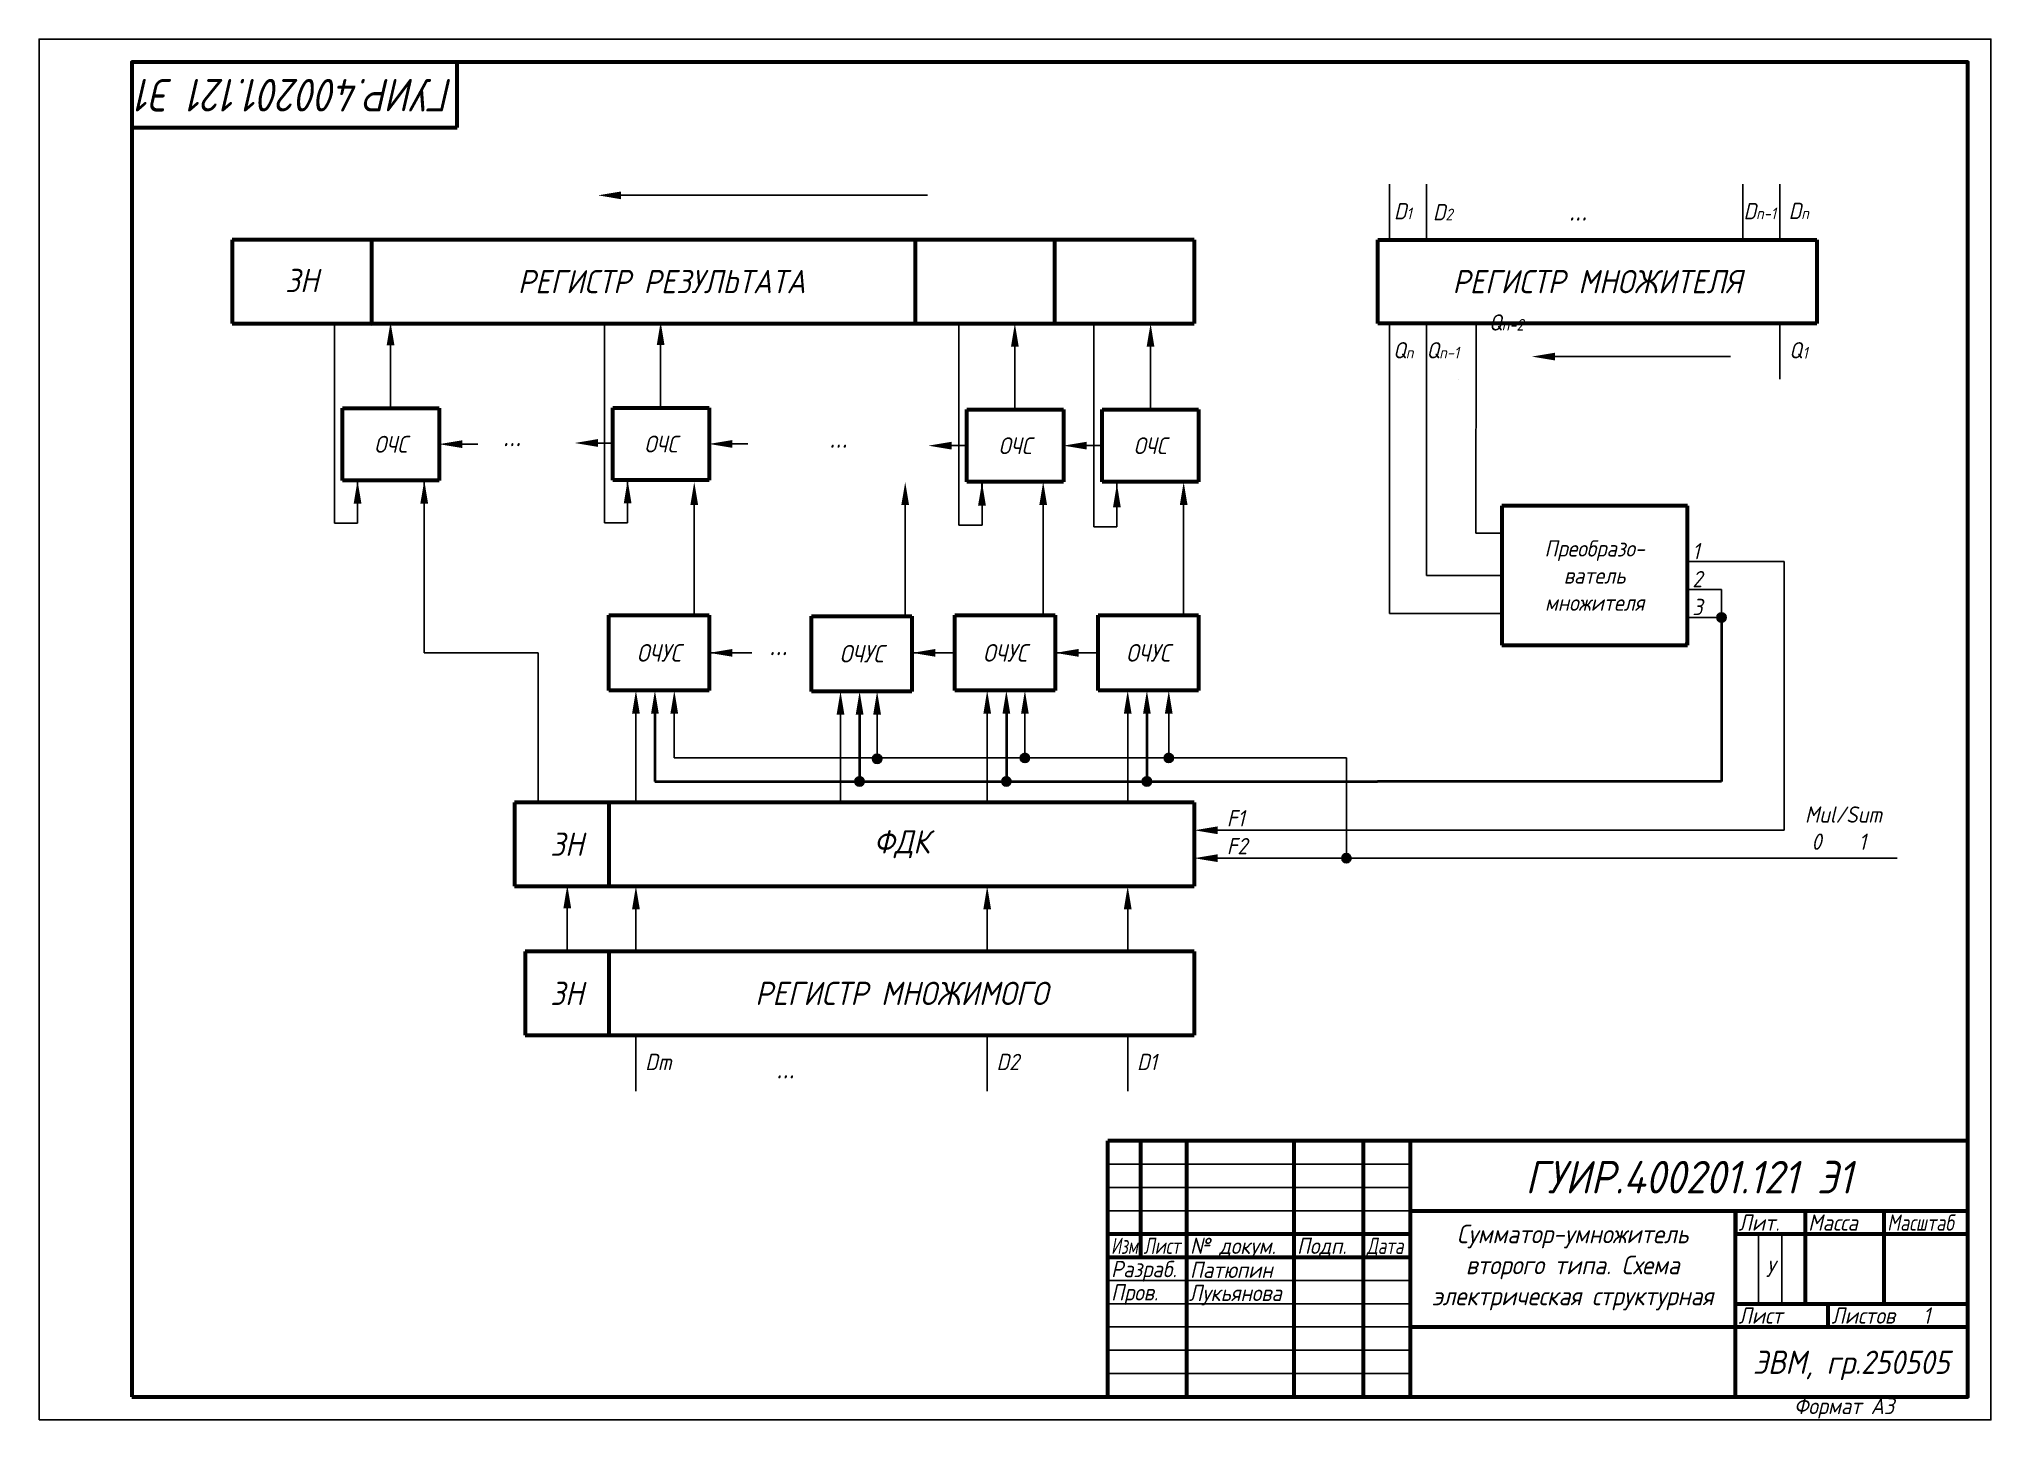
# Model space of a CAD drawing. Header units: millimetres. Extents: x 0 to 420, y 0 to 297.
import ezdxf
from ezdxf.enums import TextEntityAlignment as Align

# ---------------------------------------------------------------- set-up
doc = ezdxf.new("R2010")
doc.units = ezdxf.units.MM
doc.header["$LTSCALE"] = 0.5
doc.layers.get('0').update_dxf_attribs({"lineweight": 60})
doc.layers.get('Defpoints').update_dxf_attribs({"color": 5})
doc.layers.add('4-текст', color=7, linetype='Continuous', true_color=0x00ad00)
doc.styles.get("Standard").update_dxf_attribs({"font": 'isocpeui.ttf', "width": 0.9})

msp = doc.modelspace()

# ---------------------------------------------------------------- hatches: boundary and pattern name
at = {"lineweight": 25}
h = msp.add_hatch(color=256, dxfattribs=at)
h.dxf.hatch_style = 1
h.paths.add_polyline_path([(363.02, 172.61, 1), (361.02, 172.61, 1)])
h = msp.add_hatch(color=256, dxfattribs=at)
h.dxf.hatch_style = 1
h.paths.add_polyline_path([(181.33, 142.2, 1), (179.33, 142.2, 1)])
h = msp.add_hatch(color=256, dxfattribs=at)
h.dxf.hatch_style = 1
h.paths.add_polyline_path([(213.13, 142.38, 1), (211.13, 142.38, 1)])
h = msp.add_hatch(color=256, dxfattribs=at)
h.dxf.hatch_style = 1
h.paths.add_polyline_path([(244.09, 142.38, 1), (242.09, 142.38, 1)])
h = msp.add_hatch(color=256, dxfattribs=at)
h.dxf.hatch_style = 1
h.paths.add_polyline_path([(177.56, 137.34, 1), (175.56, 137.34, 1)])
h = msp.add_hatch(color=256, dxfattribs=at)
h.dxf.hatch_style = 1
h.paths.add_polyline_path([(209.14, 137.34, 1), (207.14, 137.34, 1)])
h = msp.add_hatch(color=256, dxfattribs=at)
h.dxf.hatch_style = 1
h.paths.add_polyline_path([(239.38, 137.34, 1), (237.38, 137.34, 1)])
h = msp.add_hatch(color=256, dxfattribs=at)
h.dxf.hatch_style = 1
h.paths.add_polyline_path([(282.3, 120.82, 1), (280.3, 120.82, 1)])

# ---------------------------------------------------------------- linework, layer by layer
for p, q in [((90, 278), (90, 292)), ((20, 278), (90, 278)), ((41.58, 253.82), (41.58, 235.82)), ((248.58, 253.82), (41.58, 253.82)), ((71.58, 235.45), (71.58, 253.82)), ((188.54, 253.77), (188.54, 235.82)), ((218.58, 235.74), (218.54, 253.82)), ((248.58, 253.82), (248.58, 235.82)), ((288.04, 253.82), (382.54, 253.82)), ((288.04, 235.82), (288.04, 253.82)), ((382.54, 253.82), (382.54, 235.82)), ((41.58, 235.82), (248.58, 235.82)), ((382.54, 235.82), (288.04, 235.82)), ((65.33, 217.62), (86.07, 217.62)), ((65.33, 202.07), (65.33, 217.62)), ((86.07, 217.62), (86.07, 202.07)), ((123.45, 217.67), (144.18, 217.67)), ((123.45, 202.12), (123.45, 217.67)), ((144.18, 217.67), (144.18, 202.12)), ((199.67, 217.3), (220.41, 217.3)), ((199.67, 201.75), (199.67, 217.3)), ((220.41, 217.3), (220.41, 201.75)), ((228.73, 217.3), (249.46, 217.3)), ((228.73, 201.75), (228.73, 217.3)), ((249.46, 217.3), (249.46, 201.75)), ((86.07, 202.07), (65.33, 202.07)), ((144.18, 202.12), (123.45, 202.12)), ((220.41, 201.75), (199.67, 201.75)), ((249.46, 201.75), (228.73, 201.75)), ((314.72, 196.61), (314.72, 166.61)), ((354.72, 196.61), (314.72, 196.61)), ((354.72, 166.61), (354.72, 196.61)), ((122.58, 173.08), (144.18, 173.08)), ((122.58, 156.88), (122.58, 173.08)), ((144.18, 173.08), (144.18, 156.88)), ((166.22, 172.9), (187.82, 172.9)), ((166.22, 156.7), (166.22, 172.9)), ((187.82, 172.9), (187.82, 156.7)), ((197.07, 173.08), (218.67, 173.08)), ((197.07, 156.88), (197.07, 173.08)), ((218.67, 173.08), (218.67, 156.88)), ((227.86, 173.08), (249.46, 173.08)), ((227.86, 156.88), (227.86, 173.08)), ((249.46, 173.08), (249.46, 156.88)), ((314.72, 166.61), (354.72, 166.61)), ((144.18, 156.88), (122.58, 156.88)), ((187.82, 156.7), (166.22, 156.7)), ((218.67, 156.88), (197.07, 156.88)), ((249.46, 156.88), (227.86, 156.88)), ((102.34, 132.82), (102.34, 114.82)), ((248.58, 132.82), (102.34, 132.82)), ((122.58, 132.82), (122.58, 114.82)), ((248.58, 132.82), (248.58, 114.82)), ((102.34, 114.82), (248.58, 114.82)), ((104.58, 100.74), (104.58, 82.74)), ((248.58, 100.74), (104.58, 100.74)), ((122.58, 100.74), (122.58, 82.74)), ((248.58, 100.74), (248.58, 82.74)), ((104.58, 82.74), (248.58, 82.74)), ((365, 45), (365, 40))]:
    msp.add_line(p, q)
for p, q in [((290.57, 265.82), (290.57, 253.82)), ((298.57, 265.82), (298.57, 253.82)), ((366.6, 265.82), (366.6, 253.82)), ((374.57, 265.82), (374.57, 253.82)), ((125.25, 263.39), (134.75, 263.39)), ((134.75, 263.39), (191.2, 263.39)), ((218.54, 253.82), (188.54, 253.77)), ((230.58, 253.82), (212.58, 253.82)), ((248.58, 253.82), (223.58, 253.82)), ((290.57, 253.82), (298.57, 253.82)), ((41.58, 235.82), (71.58, 235.45)), ((63.56, 192.87), (63.56, 235.77)), ((121.68, 192.92), (121.68, 235.82)), ((197.93, 192.47), (197.93, 236.17)), ((223.58, 235.82), (198.58, 235.82)), ((248.58, 235.82), (218.58, 235.74)), ((226.96, 192.11), (226.96, 235.82)), ((248.58, 235.82), (230.58, 235.82)), ((290.57, 235.82), (290.57, 173.46)), ((298.57, 235.82), (298.57, 181.61)), ((309.24, 235.74), (309.15, 190.71)), ((374.57, 235.82), (374.57, 223.82)), ((75.63, 231.13), (75.63, 226.63)), ((133.75, 231.18), (133.75, 226.68)), ((209.97, 230.82), (209.97, 226.32)), ((239.17, 230.82), (239.17, 226.32)), ((326.22, 228.71), (335.72, 228.71)), ((335.72, 228.71), (363.95, 228.71)), ((75.63, 226.63), (75.63, 217.62)), ((133.75, 226.68), (133.75, 217.67)), ((209.97, 226.32), (209.97, 217.3)), ((239.17, 226.32), (239.17, 217.3)), ((305.52, 223.82), (305.52, 223.82)), ((120.25, 210.12), (123.58, 210.12)), ((91.07, 209.87), (94.39, 209.87)), ((149.18, 209.92), (152.51, 209.92)), ((196.35, 209.55), (199.67, 209.55)), ((220.41, 201.75), (220.41, 209.55)), ((225.41, 209.55), (228.73, 209.55)), ((65.33, 202.07), (68.53, 202.07)), ((68.53, 202.07), (68.53, 192.87)), ((86.07, 202.07), (82.87, 202.07)), ((82.87, 201.97), (82.87, 164.98)), ((123.45, 202.12), (126.65, 202.12)), ((126.65, 202.12), (126.65, 192.92)), ((199.67, 201.75), (202.87, 201.75)), ((202.87, 201.75), (202.87, 199.39)), ((202.9, 201.67), (202.9, 192.47)), ((228.73, 201.75), (231.93, 201.75)), ((231.93, 201.31), (231.93, 192.11)), ((140.98, 196.75), (140.98, 187.25)), ((186.38, 196.75), (186.38, 187.25)), ((216.07, 196.75), (216.07, 187.25)), ((246.29, 196.75), (246.29, 187.25)), ((314.72, 196.61), (314.72, 189.11)), ((354.72, 196.61), (354.72, 190.61)), ((68.53, 192.87), (63.56, 192.87)), ((126.65, 192.92), (121.68, 192.92)), ((202.9, 192.47), (197.93, 192.47)), ((231.93, 192.11), (226.96, 192.11)), ((309.15, 190.71), (314.61, 190.74)), ((354.72, 190.61), (354.72, 184.61)), ((140.98, 187.25), (140.98, 173.08)), ((186.38, 187.25), (186.38, 173.08)), ((216.07, 187.25), (216.07, 173.08)), ((246.29, 187.25), (246.29, 173.08)), ((298.57, 181.61), (314.72, 181.61)), ((314.72, 174.11), (314.72, 181.61)), ((354.72, 184.61), (354.72, 178.61)), ((354.72, 184.61), (375.53, 184.61)), ((375.53, 184.61), (375.53, 126.82)), ((314.72, 166.61), (314.72, 176.61)), ((354.72, 178.61), (354.72, 172.61)), ((354.72, 178.61), (362.02, 178.61)), ((362.02, 178.61), (362.02, 172.61)), ((140.98, 173.08), (140.98, 175.4)), ((144.18, 173.08), (140.98, 173.08)), ((249.46, 173.08), (246.26, 173.08)), ((290.57, 173.46), (314.72, 173.46)), ((314.72, 166.61), (314.72, 174.11)), ((354.72, 172.61), (354.31, 166.62)), ((354.72, 172.61), (362.02, 172.61)), ((107.39, 164.98), (82.87, 164.98)), ((107.39, 164.98), (107.39, 133.02)), ((144.18, 164.98), (153.38, 164.98)), ((187.87, 164.98), (197.07, 164.98)), ((218.67, 164.98), (227.86, 164.98)), ((128.43, 151.88), (128.43, 142.38)), ((136.69, 151.88), (136.69, 142.38)), ((172.45, 151.7), (172.45, 142.2)), ((180.33, 151.7), (180.33, 142.2)), ((204.02, 151.88), (204.02, 142.38)), ((212.13, 151.88), (212.13, 142.38)), ((234.25, 151.88), (234.25, 142.38)), ((243.09, 151.88), (243.09, 142.38)), ((128.43, 142.38), (128.43, 132.82)), ((136.69, 142.38), (281.3, 142.38)), ((172.45, 142.2), (172.45, 132.82)), ((204.02, 142.38), (204.02, 132.82)), ((234.25, 142.38), (234.25, 132.82)), ((281.3, 142.38), (281.3, 120.82)), ((248.58, 132.82), (248.58, 126.82)), ((248.58, 126.82), (248.58, 120.82)), ((253.58, 126.82), (263.08, 126.82)), ((263.08, 126.82), (291.31, 126.82)), ((291.31, 126.82), (375.53, 126.82)), ((253.58, 120.82), (263.08, 120.82)), ((263.08, 120.82), (399.82, 120.82)), ((113.67, 110.05), (113.67, 100.74)), ((128.43, 109.82), (128.43, 100.74)), ((204.02, 109.82), (204.02, 100.74)), ((234.25, 109.82), (234.25, 100.74)), ((128.43, 82.74), (128.43, 70.74)), ((204.02, 82.74), (204.02, 70.74)), ((234.25, 82.74), (234.25, 70.74))]:
    msp.add_line(p, q, dxfattribs=at)
at = {"lineweight": 40}
for p, q in [((362.02, 172.61), (362.02, 137.34)), ((132.52, 151.88), (132.52, 142.38)), ((176.56, 151.7), (176.56, 142.2)), ((208.14, 151.88), (208.14, 142.38)), ((238.38, 151.88), (238.38, 142.38)), ((132.52, 142.38), (132.52, 137.34)), ((176.56, 142.2), (176.56, 137.34)), ((208.14, 142.38), (208.14, 137.34)), ((238.38, 142.38), (238.38, 137.34)), ((132.52, 137.34), (288, 137.34)), ((362.02, 137.34), (288, 137.34))]:
    msp.add_line(p, q, dxfattribs=at)
at = {"lineweight": 60}
for p, q in [((415, 60), (230, 60)), ((230, 5), (230, 60)), ((237, 60), (237, 35)), ((247, 5), (247, 60)), ((270, 60), (270, 5)), ((285, 5), (285, 60)), ((295, 60), (295, 5)), ((295, 45), (415, 45)), ((365, 5), (365, 45)), ((380, 45), (380, 25)), ((397, 25), (397, 45)), ((230, 40), (295, 40)), ((365, 40), (415, 40)), ((230, 35), (295, 35)), ((365, 25), (415, 25)), ((385, 20), (385, 25)), ((295, 20), (415, 20))]:
    msp.add_line(p, q, dxfattribs=at)
at = {"lineweight": -3}
for p, q in [((230, 55), (295, 55)), ((230, 50), (295, 50)), ((230, 45), (295, 45)), ((370, 25), (370, 40)), ((375, 40), (375, 25)), ((230, 30), (295, 30)), ((230, 25), (295, 25)), ((230, 20), (295, 20)), ((230, 15), (295, 15)), ((230, 10), (295, 10))]:
    msp.add_line(p, q, dxfattribs=at)
at = {"lineweight": 60}
msp.add_lwpolyline([(20, 5), (415, 5), (415, 292), (20, 292)], close=True, dxfattribs=at)
at = {"lineweight": 25}
for centre in [(362.02, 172.61), (180.33, 142.2), (212.13, 142.38), (243.09, 142.38), (176.56, 137.34), (208.14, 137.34), (238.38, 137.34), (281.3, 120.82)]:
    msp.add_circle(centre, 1, dxfattribs=at)
for points in [[(125.25, 262.55), (125.25, 264.22), (120.25, 263.39)], [(74.8, 231.13), (76.47, 231.13), (75.63, 236.13)], [(132.92, 231.18), (134.58, 231.18), (133.75, 236.18)], [(209.14, 230.82), (210.8, 230.82), (209.97, 235.82)], [(238.33, 230.82), (240, 230.82), (239.17, 235.82)], [(326.22, 227.87), (326.22, 229.54), (321.22, 228.71)], [(91.07, 209.03), (91.07, 210.7), (86.07, 209.87)], [(120.25, 209.29), (120.25, 210.96), (115.25, 210.12)], [(149.18, 209.08), (149.18, 210.75), (144.18, 209.92)], [(196.35, 208.72), (196.35, 210.38), (191.35, 209.55)], [(225.41, 208.72), (225.41, 210.38), (220.41, 209.55)], [(67.7, 197.07), (69.37, 197.07), (68.53, 202.07)], [(82.05, 197.08), (83.72, 197.08), (82.89, 202.08)], [(125.82, 197.12), (127.48, 197.12), (126.65, 202.12)], [(140.15, 196.75), (141.82, 196.75), (140.98, 201.75)], [(185.54, 196.75), (187.21, 196.75), (186.38, 201.75)], [(202.06, 196.67), (203.73, 196.67), (202.9, 201.67)], [(215.23, 196.75), (216.9, 196.75), (216.07, 201.75)], [(245.46, 196.75), (247.13, 196.75), (246.29, 201.75)], [(231.09, 196.31), (232.76, 196.31), (231.93, 201.31)], [(149.18, 164.15), (149.18, 165.82), (144.18, 164.98)], [(192.87, 164.15), (192.87, 165.82), (187.87, 164.98)], [(223.67, 164.15), (223.67, 165.82), (218.67, 164.98)], [(127.6, 151.88), (129.27, 151.88), (128.43, 156.88)], [(135.85, 151.88), (137.52, 151.88), (136.69, 156.88)], [(171.62, 151.7), (173.29, 151.7), (172.45, 156.7)], [(179.49, 151.7), (181.16, 151.7), (180.33, 156.7)], [(203.19, 151.88), (204.85, 151.88), (204.02, 156.88)], [(211.3, 151.88), (212.96, 151.88), (212.13, 156.88)], [(233.42, 151.88), (235.09, 151.88), (234.25, 156.88)], [(242.25, 151.88), (243.92, 151.88), (243.09, 156.88)], [(253.58, 125.99), (253.58, 127.66), (248.58, 126.82)], [(253.58, 119.99), (253.58, 121.66), (248.58, 120.82)], [(112.83, 110.05), (114.5, 110.05), (113.67, 115.05)], [(127.6, 109.82), (129.27, 109.82), (128.43, 114.82)], [(203.19, 109.82), (204.85, 109.82), (204.02, 114.82)], [(233.42, 109.82), (235.09, 109.82), (234.25, 114.82)]]:
    msp.add_solid(points, dxfattribs=at)
at = {"lineweight": 40}
for points in [[(131.68, 151.88), (133.35, 151.88), (132.52, 156.88)], [(175.73, 151.7), (177.4, 151.7), (176.56, 156.7)], [(207.31, 151.88), (208.98, 151.88), (208.14, 156.88)], [(237.55, 151.88), (239.21, 151.88), (238.38, 156.88)]]:
    msp.add_solid(points, dxfattribs=at)
at = {"layer": 'Defpoints'}
msp.add_lwpolyline([(0, 0), (420, 0), (420, 297), (0, 297)], close=True, dxfattribs=at)

# ---------------------------------------------------------------- texts
at = {"lineweight": 25, "width": 0.9}
msp.add_text('1', height=2.5, dxfattribs=at).set_placement((379.45, 228.25))
at = {"lineweight": -3, "width": 0.9}
msp.add_text('Формат А3', height=3.5, dxfattribs=at).set_placement((377.6, 1.25))
at = {"lineweight": 25}
for s, width, heights, insert, char_height, attachment_point in [(' D{\\H0.71429x;1}', 9.5599, [0], (289.53, 261.73), 3.5, 1), (' D{\\H0.71429x;2}', 9.5599, [0], (297.92, 261.52), 3.5, 1), (' D{\\H0.71429x;n-1}', 11.8509, [5.1], (364.75, 261.74), 3.5, 1), (' D{\\H0.71429x;n}', 9.5599, [0], (374.46, 261.79), 3.5, 1), ('\\pxqc;{\\fISOCPEUR|b1|i1|c204|p34;...}', 28.1012, [0], (331.12, 260.44), 5, 5), ('\\pxqc;ЗН', 18, [0], (56.56, 245.07), 5, 5), ('РЕГИСТР РЕЗУЛЬТАТА', 189, [0], (133.97, 244.83), 5, 5), ('\\pxqc;РЕГИСТР МНОЖИТЕЛЯ', 94.5, [0], (335.29, 244.82), 5, 5), (' Q{\\H0.71429x;n-2}', 9.5599, [0], (309.98, 237.8), 3.5, 1), (' Q{\\H0.71429x;n}', 9.5599, [0], (289.34, 231.82), 3.5, 1), (' Q{\\H0.71429x;n-1}', 9.5599, [0], (296.53, 231.81), 3.5, 1), (' Q', 9.5599, [0], (374.57, 231.82), 3.5, 1), ('\\pxqc;{\\fISOCPEUR|b1|i1|c204|p34;...}', 28.1012, [0], (101.76, 211.92), 5, 5), ('\\pxqc;{\\fISOCPEUR|b1|i1|c204|p34;...}', 28.1012, [0], (171.98, 211.58), 5, 5), ('\\pxqc;Преобразо-\\Pватель\\Pмножителя', 40, [0], (334.72, 181.61), 3.5, 5), (' 1', 9.5599, [0], (353.73, 188.6), 3.5, 1), (' 2', 9.5599, [0], (353.73, 182.6), 3.5, 1), (' 3', 9.5599, [0], (353.73, 176.6), 3.5, 1), ('\\pxqc;{\\fISOCPEUR|b1|i1|c204|p34;...}', 28.1012, [0], (159.08, 166.97), 5, 5), (' F1', 9.5599, [0], (253.58, 131.16), 3.5, 1), ('\\pxqc;Mul/Sum\\P\\pq*; 0    1', 17.7687, [0], (379.38, 131.96), 3.5, 1), ('\\pxqc;ЗН', 18, [0], (113.58, 123.82), 5, 5), ('\\pxqc;ФДК', 126, [0], (185.58, 123.82), 5, 5), (' F2', 9.5599, [0], (253.58, 125.16), 3.5, 1), ('\\pxqc;ЗН', 18, [0], (113.58, 91.74), 5, 5), ('\\pxqc;РЕГИСТР МНОЖИМОГО', 126, [0], (185.58, 91.74), 5, 5), (' Dm', 9.5599, [0], (128.43, 78.75), 3.5, 1), (' D2', 9.5599, [0], (204.02, 78.75), 3.5, 1), (' D1', 9.5599, [0], (234.25, 78.75), 3.5, 1), ('\\pxqc;{\\fISOCPEUR|b1|i1|c204|p34;...}', 28.1012, [0], (160.59, 75.94), 5, 5)]:
    msp.add_mtext_dynamic_manual_height_columns(s, width=width, gutter_width=17.5, heights=heights, dxfattribs=dict(at, insert=insert, char_height=char_height, attachment_point=attachment_point))
at = {"attachment_point": 5}
for s, width, gutter_width, insert, char_height in [('\\pxqc;ОЧС', 20.736, 18.14, (75.7, 209.84), 3.629), ('\\pxqc;ОЧС', 20.736, 18.14, (133.82, 209.89), 3.629), ('\\pxqc;ОЧС', 20.736, 18.14, (210.04, 209.53), 3.629), ('\\pxqc;ОЧС', 20.736, 18.14, (239.1, 209.53), 3.629), ('\\pxqc;ОЧУС', 21.6, 18.9, (133.38, 164.98), 3.78), ('\\pxqc;ОЧУС', 21.6, 18.9, (177.02, 164.8), 3.78), ('\\pxqc;ОЧУС', 21.6, 18.9, (207.87, 164.98), 3.78), ('\\pxqc;ОЧУС', 21.6, 18.9, (238.66, 164.98), 3.78)]:
    msp.add_mtext_dynamic_manual_height_columns(s, width=width, gutter_width=gutter_width, heights=[0], dxfattribs=dict(at, insert=insert, char_height=char_height))
at = {"layer": '4-текст', "lineweight": 25, "width": 0.80879}
msp.add_text('ГУИР.400201.121 Э1', height=7, rotation=180, dxfattribs=at).set_placement((89.19, 288.43), (21.52, 288.43), align=Align.FIT)
at = {"layer": '4-текст', "lineweight": -3}
for s, width, p in [('Лит.', 0.9, (365.67, 40.7)), ('Масса', 0.9, (380.67, 40.7)), ('Масштаб', 0.8, (397.67, 40.7)), ('Изм.', 0.7, (230.67, 35.7)), ('Лист', 0.75, (237.67, 35.7)), ('№ докум.', 0.9, (247.67, 35.7)), ('Подп.', 0.9, (270.67, 35.7)), ('Дата', 0.75, (285.67, 35.7)), ('Разраб.', 0.9, (230.67, 30.7)), ('Патюпин', 0.9, (247.65, 30.54)), ('Пров.', 0.9, (230.67, 25.7)), ('Лукьянова', 0.9, (247.39, 25.57)), ('Лист', 0.9, (365.67, 20.7)), ('Листов   1', 0.9, (385.67, 20.7))]:
    msp.add_text(s, height=3.5, dxfattribs=dict(at, width=width)).set_placement(p)
at = {"layer": '4-текст', "lineweight": 25, "attachment_point": 5}
for s, width, gutter_width, insert, char_height in [('ГУИР.400201.121 Э1', 120, 17.5, (355.02, 52.22), 7), ('\\pxqc;У', 5, 17.5, (372.5, 32.5), 3.5), ('\\pxqc;ЭВМ, гр.250505', 50, 25, (389.94, 11.73), 5)]:
    msp.add_mtext_dynamic_manual_height_columns(s, width=width, gutter_width=gutter_width, heights=[0], dxfattribs=dict(at, insert=insert, char_height=char_height))
at = {"layer": '4-текст', "insert": (295, 42), "char_height": 4, "attachment_point": 1}
msp.add_mtext_dynamic_manual_height_columns('\\pxqc;Сумматор-умножитель\\P\\pi-7,l7;второго типа. Схема\\P\\pi0,l0;электрическая структурная ', width=70, gutter_width=50, heights=[25], dxfattribs=at)

doc.saveas('drawing.dxf')
